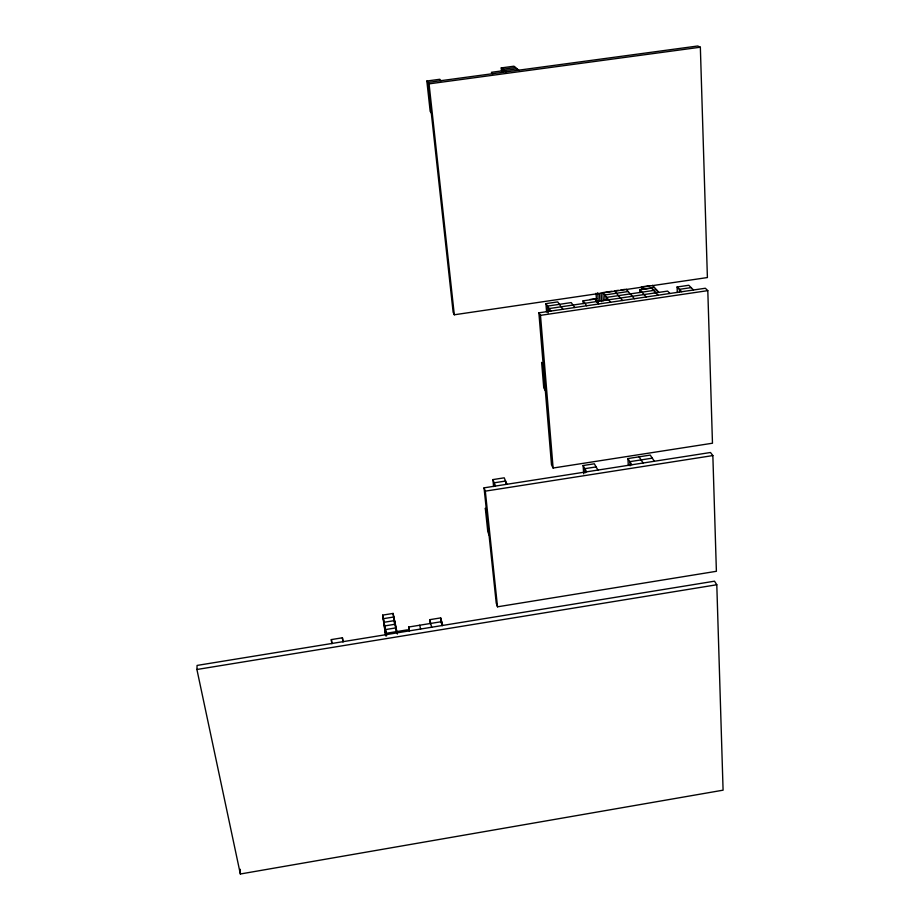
<?xml version="1.0" encoding="UTF-8"?>
<svg xmlns="http://www.w3.org/2000/svg" width="920" height="920" viewBox="0 0 920 920"><rect width="100%" height="100%" fill="white"/><g stroke="black" fill="none" stroke-linecap="round" stroke-linejoin="round"><path stroke-width="1.38" d="M196.914 669.495L197.087 665.424L714.506 581.187L716.795 584.752L723.085 790.176L240.35 874L196.914 669.495L716.795 584.752M331.809 643.494L331.327 639.595L342.412 637.79L343.068 641.872M409.262 631.085L408.698 627.014L441.68 621.655L442.186 625.726M386.135 633.293L407.514 629.82M385.652 635.823L382.651 615.123L393.104 613.433L397.348 634.041M497.513 606.809L716.393 571.297L712.85 455.572L710.481 452.502L484.046 487.841L496.236 603.094L497.513 606.809L485.311 491.142L484.046 487.841M430.284 623.737L429.755 619.678L440.68 617.906L442.681 625.439M553.104 468.027L712.471 443.221L707.802 290.639L705.329 288.248L538.878 312.823L551.505 464.841L553.104 468.027L540.488 315.353L538.878 312.823M493.603 486.53L492.89 479.596L504.217 477.825L506.931 484.276M583.717 473.869L583.107 465.543L594.331 463.795L597.919 470.074M628.314 465.497L627.911 458.562L650.233 455.089L654.361 461.253M596.114 466.911L584.844 468.671L585.143 472.857M652.28 458.16L629.855 461.656L630.096 465.83M485.311 491.142L712.85 455.572M654.442 287.5L643.425 289.11L641.447 286.913L649.669 285.706M546.595 311.846L545.928 303.634L557.716 301.898L562.833 309.281M628.153 291.536L604.727 294.975L605.072 300.46M639.975 292.548L639.837 289.811L651.509 288.098L658.064 295.228M589.938 299.517L596.896 298.494M652.337 290.317L656.489 289.708M583.245 303.6L583.061 300.851L594.86 299.115L598.644 303.991M653.671 290.444L606.648 297.378L606.82 300.127M677.315 292.491L677.097 286.994L688.793 285.269L693.53 289.995M654.396 292.56L658.559 291.95L652.406 285.303M691.15 287.615L679.397 289.351L679.512 292.111M540.488 315.353L707.802 290.639M603.336 300.782L602.83 292.606L611.892 291.272M618.366 290.317L614.48 290.892L622.46 300.483M620.954 289.938L624.83 289.374M454.308 314.778L707.399 277.552L700.35 47.207L697.74 46L427.949 82.432L453.134 312.225L454.308 314.778L429.065 83.858L426.845 81.017L439.794 79.27L440.967 80.672M501.503 70.771L501.25 67.919L513.947 66.206L518.707 70.173M515.522 67.516L502.745 69.242L502.987 71.978M517.109 68.839L491.406 72.312L492.867 73.669M429.065 83.858L700.35 47.207M501.25 67.919L505.793 71.921M677.097 286.994L681.72 291.732M669.898 293.48L667.632 291.088L549.194 308.556L549.424 311.316M639.837 289.811L646.208 296.976M626.129 289.179L634.34 298.724M602.83 292.606L610.558 302.243M583.061 300.851L586.718 305.762M574.781 307.522L571.24 302.588L547.561 306.084L548.113 312.961M431.296 112.93L430.18 111.354L426.845 81.017M545.928 303.634L550.861 311.052M639.078 456.826L643.103 463.013M627.911 458.562L631.821 464.772M543.226 365.136L541.627 362.399L543.754 387.815L545.341 390.666M583.107 465.543L586.592 471.834M492.89 479.596L495.489 486.059M486.565 511.612L485.311 508.265L487.784 531.576L489.037 535.014M429.755 619.678L431.652 627.233M419.704 625.232L420.612 629.038M408.698 627.014L409.549 630.832M382.651 615.123L386.618 635.789M331.327 639.595L331.993 643.667M386.239 635.191L385.434 629.591L396.072 627.865L396.669 632.063M386.135 635.685L384.721 625.922L395.324 624.208L396.301 631.178M385.836 634.8L384.031 622.288L394.577 620.586L395.554 627.532M385.744 635.306L383.341 618.688L393.841 616.986L394.818 623.909M393.104 613.433L393.886 618.953M394.277 621.713L394.668 624.473M342.412 637.79L342.953 641.677M440.68 617.906L441.358 623.323M494.477 485.599L494.19 482.816L505.563 481.034L505.839 483.816M599.438 293.641L599.897 300.782M597.689 292.744L598.322 302.691M596.045 293.261L596.597 301.748M601.116 293.123L601.668 301.725M641.447 286.913L641.585 289.627M240.315 869.296L240.35 874"/></g></svg>
